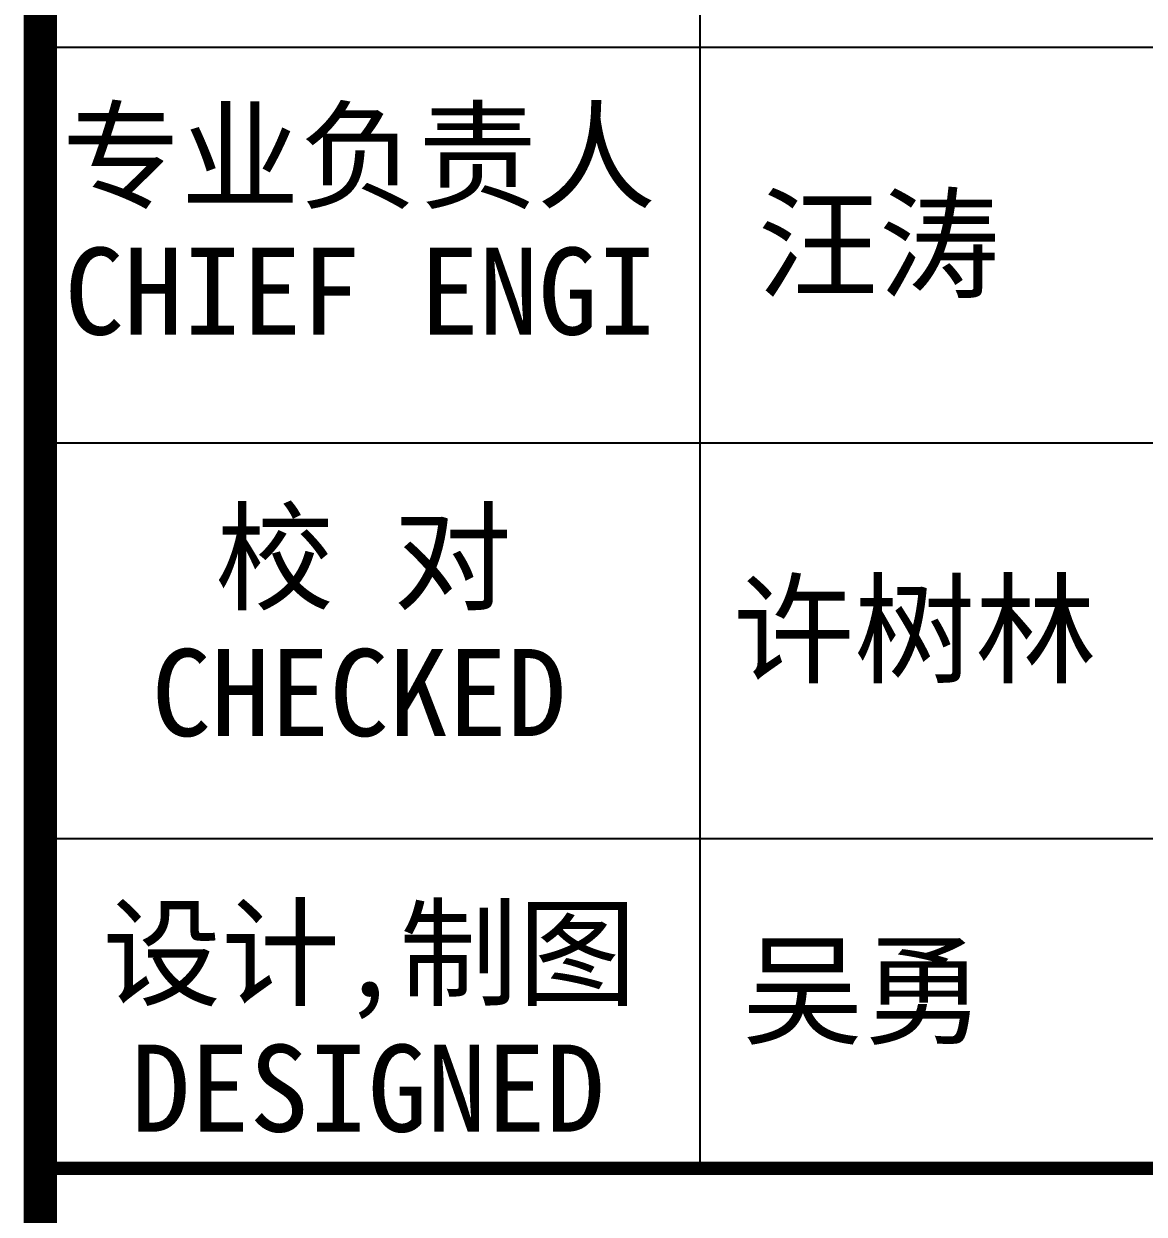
# Model space of a CAD drawing. Extents: x 1680110 to 4798266, y 269661 to 1249705.
# Drawn here: x 2466720 to 2473352, y 524182 to 531231 of the extents above; entities that cross this region are included whole.
import ezdxf

# ---------------------------------------------------------------- set-up
doc = ezdxf.new("R2010")
doc.units = 0
doc.header["$LTSCALE"] = 1000
doc.header["$MEASUREMENT"] = 0
doc.layers.add('0-签名', color=2, linetype='Continuous')
doc.layers.add('图框', color=4, linetype='Continuous')
doc.styles.add('STYLE-黑体', font='simhei.ttf')

msp = doc.modelspace()

# ---------------------------------------------------------------- linework, layer by layer
at = {"layer": '图框', "color": 4}
msp.add_line((2466818.2, 555232.4), (2466818.2, 475232.4), dxfattribs=at)
at = {"layer": '图框', "color": 0}
for p, q in [((2466818.2, 531092.1), (2478174.2, 531092.1)), ((2466818.2, 528749.5), (2478174.2, 528749.5)), ((2466818.2, 526406.9), (2478174.2, 526406.9)), ((2466818.2, 524454.8), (2478174.2, 524454.8))]:
    msp.add_line(p, q, dxfattribs=at)
at = {"layer": '图框', "color": 4, "const_width": 197.2}
msp.add_lwpolyline([(2466818.2, 555232.4), (2466818.2, 475232.4)], dxfattribs=at)
msp.add_lwpolyline([(2466818.2, 555232.4), (2478218.2, 555232.4), (2478218.2, 475232.4), (2466818.2, 475232.4)], close=True, dxfattribs=at)
at = {"layer": '图框', "color": 0}
msp.add_lwpolyline([(2470722.5, 524454.8), (2470722.5, 535777.3)], dxfattribs=at)
at = {"layer": '图框', "color": 0, "const_width": 79.1}
msp.add_lwpolyline([(2466818.2, 524454.8), (2478174.2, 524454.8)], dxfattribs=at)

# ---------------------------------------------------------------- texts
at = {"layer": '0-签名', "color": 4, "style": 'STYLE-黑体'}
msp.add_text('吴勇', height=525.89, dxfattribs=at).set_placement((2470972.7, 525244.2))
at = {"layer": '图框', "color": 0, "style": 'STYLE-黑体'}
for s, p in [('专业负责人', (2466945.7, 530190.7)), ('CHIEF ENGI', (2466960.8, 529390.3)), ('校 对', (2467852.4, 527813.9)), ('CHECKED  ', (2467476.4, 527013.5)), ('设计,制图', (2467185.5, 525471.3)), ('DESIGNED ', (2467354.1, 524670.9))]:
    msp.add_text(s, height=515.37, dxfattribs=at).set_placement(p)
at = {"layer": '图框', "color": 4, "style": 'STYLE-黑体'}
for s, p in [('汪涛', (2471062.9, 529663.7)), ('许树林', (2470916.7, 527381.4))]:
    msp.add_text(s, height=525.89, dxfattribs=at).set_placement(p)

doc.saveas('drawing.dxf')
